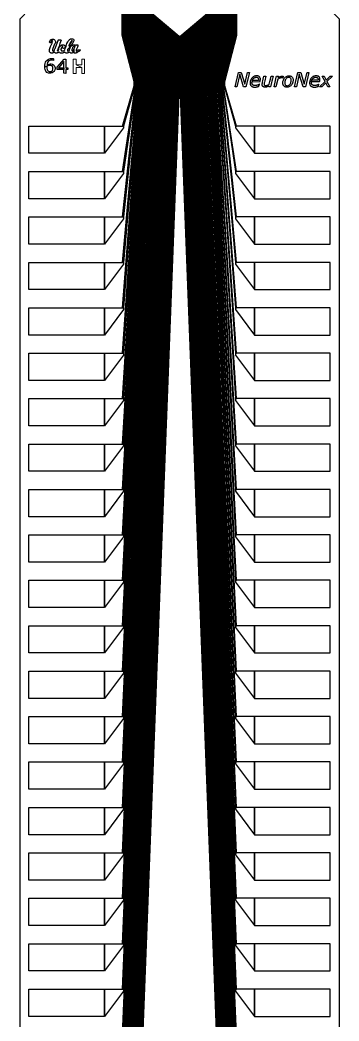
# Model space of a CAD drawing. Header units: inches. Extents: x 106592 to 209533, y 57057 to 74911.
# Drawn here: x 120030 to 120743, y 58426 to 60665 of the extents above; entities that cross this region are included whole.
import ezdxf

# ---------------------------------------------------------------- set-up
doc = ezdxf.new("R2010")
doc.units = ezdxf.units.IN
doc.header["$MEASUREMENT"] = 0
for name, color, linetype in [('metal', 221, 'Continuous'), ('nitride window', 40, 'Continuous'), ('profile', 140, 'Continuous')]:
    doc.layers.add(name, color=color, linetype=linetype)

msp = doc.modelspace()

# ---------------------------------------------------------------- linework, layer by layer
at = {"layer": 'metal'}
for points in [[(120258, 60688.1), (120258.9, 60688.1), (120258.9, 60632.3), (120286.4, 60529.6), (120286.4, 60517.8), (120284.8, 60517.8), (120284.8, 60528), (120258, 60631.4), (120258, 60688.1)], [(120259.8, 60688.1), (120260.7, 60688.1), (120260.7, 60634.1), (120289.6, 60532.8), (120289.6, 60517.8), (120288, 60517.8), (120288, 60531.2), (120259.8, 60633.2), (120259.8, 60688.1)], [(120261.6, 60688.1), (120262.5, 60688.1), (120262.5, 60635.9), (120292.8, 60536), (120292.8, 60517.8), (120291.2, 60517.8), (120291.2, 60534.4), (120261.6, 60635), (120261.6, 60688.1)], [(120263.4, 60688.1), (120264.3, 60688.1), (120264.3, 60637.7), (120296, 60539.2), (120296, 60517.8), (120294.4, 60517.8), (120294.4, 60537.6), (120263.4, 60636.8), (120263.4, 60688.1)], [(120297.6, 60517.8), (120299.2, 60517.8), (120299.2, 60542.4), (120266.1, 60639.5), (120266.1, 60688.1), (120265.2, 60688.1), (120265.2, 60638.6), (120297.6, 60540.8), (120297.6, 60517.8)], [(120300.8, 60517.8), (120302.4, 60517.8), (120302.4, 60545.6), (120267.9, 60641.3), (120267.9, 60688.1), (120267, 60688.1), (120267, 60640.4), (120300.8, 60544)], [(120304, 60517.8), (120305.6, 60517.8), (120305.6, 60548.8), (120269.7, 60643.1), (120269.7, 60688.1), (120268.8, 60688.1), (120268.8, 60642.2), (120304, 60547.2)], [(120307.2, 60517.8), (120308.8, 60517.8), (120308.8, 60552), (120271.5, 60644.9), (120271.5, 60688.1), (120270.6, 60688.1), (120270.6, 60644), (120307.2, 60550.4)], [(120272.4, 60688.1), (120273.3, 60688.1), (120273.3, 60646.7), (120312, 60555.2), (120312, 60517.8), (120310.4, 60517.8), (120310.4, 60553.6), (120272.4, 60645.8), (120272.4, 60688.1)], [(120274.2, 60688.1), (120275.1, 60688.1), (120275.1, 60648.5), (120315.2, 60558.4), (120315.2, 60517.8), (120313.6, 60517.8), (120313.6, 60556.8), (120274.2, 60647.6), (120274.2, 60688.1)], [(120276, 60688.1), (120276.9, 60688.1), (120276.9, 60650.3), (120318.4, 60561.6), (120318.4, 60517.8), (120316.8, 60517.8), (120316.8, 60560), (120276, 60649.4), (120276, 60688.1)], [(120277.8, 60688.1), (120278.7, 60688.1), (120278.7, 60652.1), (120321.6, 60564.8), (120321.6, 60517.8), (120320, 60517.8), (120320, 60563.2), (120277.8, 60651.2), (120277.8, 60688.1)], [(120279.6, 60688.1), (120280.5, 60688.1), (120280.5, 60653.9), (120324.8, 60568), (120324.8, 60517.8), (120323.2, 60517.8), (120323.2, 60566.4), (120279.6, 60653), (120279.6, 60688.1)], [(120326.4, 60517.8), (120328, 60517.8), (120328, 60571.2), (120282.3, 60655.7), (120282.3, 60688.1), (120281.4, 60688.1), (120281.4, 60654.8), (120326.4, 60569.6), (120326.4, 60517.8)], [(120329.6, 60517.8), (120331.2, 60517.8), (120331.2, 60574.4), (120284.1, 60657.5), (120284.1, 60688.1), (120283.2, 60688.1), (120283.2, 60656.6), (120329.6, 60572.8)], [(120332.8, 60517.8), (120334.4, 60517.8), (120334.4, 60577.6), (120285.9, 60659.3), (120285.9, 60688.1), (120285, 60688.1), (120285, 60658.4), (120332.8, 60576)], [(120286.8, 60688.1), (120287.7, 60688.1), (120287.7, 60661.1), (120337.6, 60580.8), (120337.6, 60517.8), (120336, 60517.8), (120336, 60579.2), (120286.8, 60660.2), (120286.8, 60688.1)], [(120288.6, 60688.1), (120289.5, 60688.1), (120289.5, 60662.9), (120340.8, 60584), (120340.8, 60517.8), (120339.2, 60517.8), (120339.2, 60582.4), (120288.6, 60662), (120288.6, 60688.1)], [(120290.4, 60688.1), (120291.3, 60688.1), (120291.3, 60664.7), (120344, 60587.2), (120344, 60517.8), (120342.4, 60517.8), (120342.4, 60585.6), (120290.4, 60663.8), (120290.4, 60688.1)], [(120292.2, 60688.1), (120293.1, 60688.1), (120293.1, 60666.5), (120347.2, 60590.4), (120347.2, 60517.8), (120345.6, 60517.8), (120345.6, 60588.8), (120292.2, 60665.6), (120292.2, 60688.1)], [(120294, 60688.1), (120294.9, 60688.1), (120294.9, 60668.3), (120350.4, 60593.6), (120350.4, 60517.8), (120348.8, 60517.8), (120348.8, 60592), (120294, 60667.4), (120294, 60688.1)], [(120352, 60517.8), (120353.6, 60517.8), (120353.6, 60596.8), (120296.7, 60670.1), (120296.7, 60688.1), (120295.8, 60688.1), (120295.8, 60669.2), (120352, 60595.2), (120352, 60517.8)], [(120355.2, 60517.8), (120356.8, 60517.8), (120356.8, 60600), (120298.5, 60671.9), (120298.5, 60688.1), (120297.6, 60688.1), (120297.6, 60671), (120355.2, 60598.4)], [(120358.4, 60517.8), (120360, 60517.8), (120360, 60603.2), (120300.3, 60673.7), (120300.3, 60688.1), (120299.4, 60688.1), (120299.4, 60672.8), (120358.4, 60601.6)], [(120361.6, 60517.8), (120363.2, 60517.8), (120363.2, 60606.4), (120302.1, 60675.5), (120302.1, 60688.1), (120301.2, 60688.1), (120301.2, 60674.6), (120361.6, 60604.8)], [(120303, 60688.1), (120303.9, 60688.1), (120303.9, 60677.3), (120366.4, 60609.6), (120366.4, 60517.8), (120364.8, 60517.8), (120364.8, 60608), (120303, 60676.4), (120303, 60688.1)], [(120304.8, 60688.1), (120305.7, 60688.1), (120305.7, 60679.1), (120369.6, 60612.8), (120369.6, 60517.8), (120368, 60517.8), (120368, 60611.2), (120304.8, 60678.2), (120304.8, 60688.1)], [(120306.6, 60688.1), (120307.5, 60688.1), (120307.5, 60680.9), (120372.8, 60616), (120372.8, 60517.8), (120371.2, 60517.8), (120371.2, 60614.4), (120306.6, 60680), (120306.6, 60688.1)], [(120308.4, 60688.1), (120309.3, 60688.1), (120309.3, 60682.7), (120376, 60619.2), (120376, 60517.8), (120374.4, 60517.8), (120374.4, 60617.6), (120308.4, 60681.8), (120308.4, 60688.1)], [(120310.2, 60688.1), (120311.1, 60688.1), (120311.1, 60684.5), (120379.2, 60622.4), (120379.2, 60517.8), (120377.6, 60517.8), (120377.6, 60620.8), (120310.2, 60683.6), (120310.2, 60688.1)], [(120380.8, 60517.8), (120382.4, 60517.8), (120382.4, 60625.6), (120312.9, 60686.3), (120312.9, 60688.1), (120312, 60688.1), (120312, 60685.4), (120380.8, 60624), (120380.8, 60517.8)], [(120384, 60517.8), (120385.6, 60517.8), (120385.6, 60628.8), (120314.7, 60688.1), (120313.8, 60688.1), (120313.8, 60687.2), (120384, 60627.2), (120384, 60517.8)], [(120388.8, 60517.8), (120387.2, 60517.8), (120387.2, 60628.8), (120458.1, 60688.1), (120459, 60688.1), (120459, 60687.2), (120388.8, 60627.2), (120388.8, 60517.8)], [(120392, 60517.8), (120390.4, 60517.8), (120390.4, 60625.6), (120459.9, 60686.3), (120459.9, 60688.1), (120460.8, 60688.1), (120460.8, 60685.4), (120392, 60624), (120392, 60517.8)], [(120462.6, 60688.1), (120461.7, 60688.1), (120461.7, 60684.5), (120393.6, 60622.4), (120393.6, 60517.8), (120395.2, 60517.8), (120395.2, 60620.8), (120462.6, 60683.6), (120462.6, 60688.1)], [(120464.4, 60688.1), (120463.5, 60688.1), (120463.5, 60682.7), (120396.8, 60619.2), (120396.8, 60517.8), (120398.4, 60517.8), (120398.4, 60617.6), (120464.4, 60681.8), (120464.4, 60688.1)], [(120466.2, 60688.1), (120465.3, 60688.1), (120465.3, 60680.9), (120400, 60616), (120400, 60517.8), (120401.6, 60517.8), (120401.6, 60614.4), (120466.2, 60680), (120466.2, 60688.1)], [(120468, 60688.1), (120467.1, 60688.1), (120467.1, 60679.1), (120403.2, 60612.8), (120403.2, 60517.8), (120404.8, 60517.8), (120404.8, 60611.2), (120468, 60678.2), (120468, 60688.1)], [(120469.8, 60688.1), (120468.9, 60688.1), (120468.9, 60677.3), (120406.4, 60609.6), (120406.4, 60517.8), (120408, 60517.8), (120408, 60608), (120469.8, 60676.4), (120469.8, 60688.1)], [(120411.2, 60517.8), (120409.6, 60517.8), (120409.6, 60606.4), (120470.7, 60675.5), (120470.7, 60688.1), (120471.6, 60688.1), (120471.6, 60674.6), (120411.2, 60604.8)], [(120414.4, 60517.8), (120412.8, 60517.8), (120412.8, 60603.2), (120472.5, 60673.7), (120472.5, 60688.1), (120473.4, 60688.1), (120473.4, 60672.8), (120414.4, 60601.6)], [(120417.6, 60517.8), (120416, 60517.8), (120416, 60600), (120474.3, 60671.9), (120474.3, 60688.1), (120475.2, 60688.1), (120475.2, 60671), (120417.6, 60598.4)], [(120420.8, 60517.8), (120419.2, 60517.8), (120419.2, 60596.8), (120476.1, 60670.1), (120476.1, 60688.1), (120477, 60688.1), (120477, 60669.2), (120420.8, 60595.2), (120420.8, 60517.8)], [(120478.8, 60688.1), (120477.9, 60688.1), (120477.9, 60668.3), (120422.4, 60593.6), (120422.4, 60517.8), (120424, 60517.8), (120424, 60592), (120478.8, 60667.4), (120478.8, 60688.1)], [(120480.6, 60688.1), (120479.7, 60688.1), (120479.7, 60666.5), (120425.6, 60590.4), (120425.6, 60517.8), (120427.2, 60517.8), (120427.2, 60588.8), (120480.6, 60665.6), (120480.6, 60688.1)], [(120482.4, 60688.1), (120481.5, 60688.1), (120481.5, 60664.7), (120428.8, 60587.2), (120428.8, 60517.8), (120430.4, 60517.8), (120430.4, 60585.6), (120482.4, 60663.8), (120482.4, 60688.1)], [(120484.2, 60688.1), (120483.3, 60688.1), (120483.3, 60662.9), (120432, 60584), (120432, 60517.8), (120433.6, 60517.8), (120433.6, 60582.4), (120484.2, 60662), (120484.2, 60688.1)], [(120486, 60688.1), (120485.1, 60688.1), (120485.1, 60661.1), (120435.2, 60580.8), (120435.2, 60517.8), (120436.8, 60517.8), (120436.8, 60579.2), (120486, 60660.2), (120486, 60688.1)], [(120440, 60517.8), (120438.4, 60517.8), (120438.4, 60577.6), (120486.9, 60659.3), (120486.9, 60688.1), (120487.8, 60688.1), (120487.8, 60658.4), (120440, 60576)], [(120443.2, 60517.8), (120441.6, 60517.8), (120441.6, 60574.4), (120488.7, 60657.5), (120488.7, 60688.1), (120489.6, 60688.1), (120489.6, 60656.6), (120443.2, 60572.8)], [(120446.4, 60517.8), (120444.8, 60517.8), (120444.8, 60571.2), (120490.5, 60655.7), (120490.5, 60688.1), (120491.4, 60688.1), (120491.4, 60654.8), (120446.4, 60569.6), (120446.4, 60517.8)], [(120493.2, 60688.1), (120492.3, 60688.1), (120492.3, 60653.9), (120448, 60568), (120448, 60517.8), (120449.6, 60517.8), (120449.6, 60566.4), (120493.2, 60653), (120493.2, 60688.1)], [(120495, 60688.1), (120494.1, 60688.1), (120494.1, 60652.1), (120451.2, 60564.8), (120451.2, 60517.8), (120452.8, 60517.8), (120452.8, 60563.2), (120495, 60651.2), (120495, 60688.1)], [(120496.8, 60688.1), (120495.9, 60688.1), (120495.9, 60650.3), (120454.4, 60561.6), (120454.4, 60517.8), (120456, 60517.8), (120456, 60560), (120496.8, 60649.4), (120496.8, 60688.1)], [(120498.6, 60688.1), (120497.7, 60688.1), (120497.7, 60648.5), (120457.6, 60558.4), (120457.6, 60517.8), (120459.2, 60517.8), (120459.2, 60556.8), (120498.6, 60647.6), (120498.6, 60688.1)], [(120500.4, 60688.1), (120499.5, 60688.1), (120499.5, 60646.7), (120460.8, 60555.2), (120460.8, 60517.8), (120462.4, 60517.8), (120462.4, 60553.6), (120500.4, 60645.8), (120500.4, 60688.1)], [(120465.6, 60517.8), (120464, 60517.8), (120464, 60552), (120501.3, 60644.9), (120501.3, 60688.1), (120502.2, 60688.1), (120502.2, 60644), (120465.6, 60550.4)], [(120468.8, 60517.8), (120467.2, 60517.8), (120467.2, 60548.8), (120503.1, 60643.1), (120503.1, 60688.1), (120504, 60688.1), (120504, 60642.2), (120468.8, 60547.2)], [(120472, 60517.8), (120470.4, 60517.8), (120470.4, 60545.6), (120504.9, 60641.3), (120504.9, 60688.1), (120505.8, 60688.1), (120505.8, 60640.4), (120472, 60544)], [(120475.2, 60517.8), (120473.6, 60517.8), (120473.6, 60542.4), (120506.7, 60639.5), (120506.7, 60688.1), (120507.6, 60688.1), (120507.6, 60638.6), (120475.2, 60540.8), (120475.2, 60517.8)], [(120509.4, 60688.1), (120508.5, 60688.1), (120508.5, 60637.7), (120476.8, 60539.2), (120476.8, 60517.8), (120478.4, 60517.8), (120478.4, 60537.6), (120509.4, 60636.8), (120509.4, 60688.1)], [(120511.2, 60688.1), (120510.3, 60688.1), (120510.3, 60635.9), (120480, 60536), (120480, 60517.8), (120481.6, 60517.8), (120481.6, 60534.4), (120511.2, 60635), (120511.2, 60688.1)], [(120513, 60688.1), (120512.1, 60688.1), (120512.1, 60634.1), (120483.2, 60532.8), (120483.2, 60517.8), (120484.8, 60517.8), (120484.8, 60531.2), (120513, 60633.2), (120513, 60688.1)], [(120514.8, 60688.1), (120513.9, 60688.1), (120513.9, 60632.3), (120486.4, 60529.6), (120486.4, 60517.8), (120488, 60517.8), (120488, 60528), (120514.8, 60631.4), (120514.8, 60688.1)], [(120097.1, 60614.4), (120096.3, 60614.8), (120095.8, 60615.9), (120096, 60617.9), (120097.9, 60620.9), (120099.4, 60621.8), (120101.2, 60622.4), (120102.7, 60622.7), (120103.8, 60622.6), (120104.8, 60622.4), (120106, 60621.9), (120107, 60621.3), (120107.6, 60620.5), (120108.4, 60619.1), (120108.8, 60617.8), (120108.9, 60616.6), (120108.7, 60615), (120107.9, 60613.2), (120107.1, 60611), (120103.4, 60602), (120102.5, 60599.2), (120102.4, 60597.9), (120102.6, 60596.7), (120103.5, 60596), (120104.4, 60596), (120105.1, 60596.4), (120106, 60597.3), (120106.5, 60598.1), (120107, 60599.1), (120107.7, 60600.7), (120108.2, 60602), (120114.7, 60619.7), (120115.3, 60620.3), (120116, 60620.8), (120116.8, 60621), (120118.5, 60621.1), (120119.7, 60621), (120120.3, 60620.9), (120121.5, 60620.4), (120121.6, 60619.9), (120121.3, 60619), (120120.2, 60616.2), (120119, 60612.6), (120118.6, 60611.3), (120118, 60609.7), (120116.9, 60606.8), (120114.8, 60601.3), (120114, 60599.5), (120113.3, 60597.9), (120113.1, 60596.9), (120113.5, 60596), (120114.2, 60596.2), (120115.4, 60597.3), (120115.7, 60598), (120116.1, 60599.9), (120116.5, 60601.3), (120116.7, 60602.2), (120117.4, 60603.6), (120118.2, 60605.1), (120119.3, 60606.5), (120120.3, 60607.6), (120122.2, 60608.9), (120123.4, 60609.5), (120124.8, 60609.8), (120125.9, 60609.9), (120126.9, 60609.9), (120127.7, 60609.8), (120128.7, 60609.4), (120129.6, 60608.6), (120130.2, 60607.7), (120130.5, 60606.5), (120130.6, 60605.7), (120130.5, 60604.5), (120129.7, 60603.2), (120129, 60602.6), (120128.2, 60602.2), (120127, 60602), (120126, 60602.1), (120125.4, 60602.3), (120125, 60602.7), (120124.7, 60603.4), (120124.4, 60604.2), (120124.7, 60605.1), (120125.1, 60605.5), (120125.6, 60605.9), (120125.7, 60606.3), (120125.2, 60606.3), (120124.6, 60606.1), (120124, 60605.6), (120123.4, 60604.8), (120122.9, 60604.1), (120122.3, 60603), (120121.9, 60602.1), (120121.5, 60601.2), (120121.3, 60600.2), (120121.3, 60599.3), (120121.4, 60598.6), (120121.5, 60598), (120121.6, 60597.6), (120121.9, 60597.2), (120122.3, 60596.7), (120122.7, 60596.4), (120123.4, 60596.2), (120124.1, 60596.1), (120124.8, 60596.1), (120126.6, 60596.5), (120127.5, 60596.8), (120128.8, 60597.5), (120129.5, 60597.9), (120129.8, 60598.4), (120130.7, 60601.6), (120132.6, 60607.1), (120134.7, 60612.8), (120136.5, 60616.2), (120137.5, 60617.8), (120139.4, 60620.6), (120140.3, 60621.6), (120141.6, 60622.6), (120142.9, 60623.2), (120144.2, 60623.5), (120145.1, 60623.6), (120146.1, 60623.6), (120147, 60623.5), (120148, 60623.2), (120148.7, 60622.8), (120149.4, 60622.3), (120149.8, 60621.4), (120150, 60619.7), (120149.8, 60618.5), (120149.3, 60617.2), (120148.7, 60615.7), (120147.8, 60614.2), (120146.3, 60611.5), (120145, 60609.7), (120143.7, 60608), (120139.7, 60607.9), (120141.3, 60609.8), (120143.3, 60612.9), (120145, 60616), (120146.2, 60618.3), (120146.6, 60619.1), (120146.6, 60619.6), (120146.5, 60620.2), (120146.3, 60620.2), (120145.8, 60619.9), (120145.2, 60619.4), (120144.7, 60618.7), (120143.9, 60617.6), (120143.4, 60616.8), (120142.7, 60615.8), (120142.1, 60614.7), (120141.5, 60613.7), (120141.1, 60612.9), (120140.6, 60611.7), (120139.9, 60610.4), (120139.5, 60609.4), (120139.1, 60608.2), (120138.8, 60607.4), (120138.7, 60606.9), (120139.7, 60607.9), (120143.7, 60607.9), (120143.2, 60607.4), (120142.6, 60606.6), (120141.5, 60605.3), (120140.6, 60604.4), (120139.3, 60603), (120138.4, 60602), (120137.5, 60601.2), (120136.4, 60600.2), (120136.2, 60599.6), (120136, 60598.9), (120135.8, 60598.3), (120135.7, 60597.4), (120135.8, 60596.5), (120136, 60596.1), (120136.8, 60596), (120138, 60596.2), (120139.1, 60596.7), (120139.8, 60597.2), (120140.3, 60597.6), (120140.5, 60597.9), (120140.5, 60598.3), (120140.5, 60599), (120140.7, 60599.9), (120141, 60601.2), (120141.5, 60602.6), (120141.9, 60603.5), (120142.5, 60604.8), (120143.3, 60606), (120144.2, 60607), (120145.1, 60607.8), (120146.1, 60608.5), (120147.6, 60609.3), (120148.7, 60609.7), (120149.7, 60609.9), (120150.7, 60610), (120151.4, 60610), (120152.1, 60609.9), (120153, 60609.5), (120153.7, 60609), (120154.1, 60608.5), (120154.3, 60608.2), (120154.6, 60608.4), (120155, 60608.9), (120155.6, 60609.3), (120156.1, 60609.6), (120156.7, 60609.8), (120157.2, 60609.9), (120157.8, 60609.9), (120158.3, 60609.8), (120158.8, 60609.5), (120159, 60609), (120159.1, 60608.2), (120159, 60607.4), (120158.7, 60606.5), (120158.1, 60605), (120155.5, 60598.4), (120155.1, 60597.4), (120155, 60596.5), (120155.2, 60596), (120155.6, 60595.8), (120156.2, 60595.9), (120157.2, 60596.8), (120158.6, 60597.8), (120159.8, 60598.4), (120161.1, 60598.8), (120162.1, 60598.8), (120163, 60598.8), (120164.3, 60598.5), (120165.1, 60598.1), (120162.2, 60595.1), (120161.9, 60595.3), (120161.7, 60595.4), (120161.4, 60595.4), (120161.1, 60595.3), (120160.7, 60595.1), (120160.3, 60595), (120159.7, 60594.5), (120158.5, 60593.6), (120157.4, 60592.8), (120156.4, 60592.3), (120155.4, 60591.8), (120154.2, 60591.4), (120153.4, 60591.3), (120151.9, 60591.3), (120151.2, 60591.5), (120150.6, 60592), (120150.3, 60592.6), (120150.2, 60593.3), (120150.1, 60594.1), (120150.3, 60600), (120151.1, 60601.9), (120151.7, 60603.4), (120152.2, 60604.5), (120152.3, 60605.4), (120152.2, 60606.1), (120151.9, 60606.4), (120151.4, 60606.6), (120150.4, 60606.6), (120149.7, 60606.2), (120148.7, 60605.3), (120147.4, 60603.8), (120146.7, 60602.4), (120146.1, 60600.7), (120145.8, 60599.4), (120145.7, 60598.1), (120145.8, 60597.3), (120146.1, 60596.6), (120146.6, 60596), (120147.1, 60595.9), (120147.9, 60596.2), (120148.5, 60596.8), (120149.1, 60597.8), (120149.6, 60598.7), (120150.1, 60599.7), (120150.2, 60599.8), (120150, 60593.7), (120149.1, 60593), (120148, 60592.3), (120147, 60591.7), (120145.8, 60591.3), (120144.8, 60591.2), (120143.3, 60591.4), (120142.6, 60591.8), (120141.7, 60592.5), (120141.3, 60593.2), (120141.1, 60594), (120140.5, 60593.6), (120139, 60592.7), (120137.6, 60592.1), (120136.3, 60591.6), (120134.9, 60591.3), (120133.9, 60591.2), (120132.7, 60591.3), (120131.7, 60591.7), (120131, 60592.2), (120130.6, 60592.8), (120130.2, 60593.3), (120129.9, 60594), (120128.9, 60593.3), (120127.8, 60592.6), (120126.8, 60592.2), (120125.8, 60591.8), (120124.9, 60591.4), (120123.6, 60591.3), (120122.6, 60591.2), (120121.6, 60591.2), (120120.4, 60591.4), (120119.4, 60591.7), (120118.3, 60592.3), (120117.4, 60593.1), (120116.5, 60594), (120115.7, 60593.4), (120114.9, 60592.8), (120114, 60592.3), (120113, 60591.8), (120112, 60591.5), (120111, 60591.3), (120109.9, 60591.3), (120108.9, 60591.5), (120108.2, 60591.8), (120107.4, 60592.6), (120106.7, 60593.9), (120105.9, 60593.3), (120105, 60592.7), (120104, 60592.1), (120103, 60591.7), (120102, 60591.3), (120100.7, 60591.2), (120099.5, 60591.2), (120098.4, 60591.6), (120097.7, 60592.1), (120096.9, 60592.8), (120096.3, 60593.6), (120095.9, 60594.3), (120095.4, 60595.6), (120095.4, 60596.8), (120095.5, 60598.3), (120095.7, 60599.5), (120096.4, 60601.5), (120097.1, 60603.7), (120098, 60606.1), (120098.8, 60607.8), (120099.8, 60610.3), (120101.2, 60613.4), (120101.9, 60615.3), (120102.6, 60617.2), (120102.7, 60618.2), (120102.4, 60618.6), (120101.9, 60618.9), (120101.3, 60619), (120100.7, 60619), (120099.9, 60618.6), (120099.5, 60617.8), (120099.1, 60616.7), (120098.8, 60615.7), (120098.4, 60614.8), (120097.9, 60614.4), (120097.5, 60614.4)], [(120104.8, 60578.9), (120104.9, 60574.6), (120102.3, 60575.5), (120100, 60575.7), (120097.8, 60575.4), (120094.6, 60574.1), (120092.9, 60572.8), (120091.4, 60570.4), (120090.3, 60567.7), (120090, 60564.9), (120091.7, 60565.8), (120093.9, 60566.7), (120096.9, 60567.2), (120099.1, 60567.2), (120102, 60566.5), (120104.3, 60565.1), (120106.3, 60563.3), (120107.6, 60561), (120107.9, 60558.6), (120108, 60555.5), (120107.1, 60552.2), (120105.6, 60549.9), (120104, 60548.5), (120101.5, 60546.9), (120098.7, 60546.1), (120096.4, 60546.1), (120093.7, 60546.3), (120089.8, 60548.3), (120087.6, 60550.8), (120086, 60554.4), (120085.4, 60557.4), (120085.3, 60560.5), (120089.7, 60561.8), (120089.9, 60557.5), (120090.5, 60554.5), (120091.9, 60551.5), (120094.7, 60550), (120097.3, 60549.9), (120100.3, 60550.5), (120102.3, 60552.1), (120103.4, 60555.1), (120103.4, 60558.2), (120102.8, 60560.5), (120101.3, 60562.6), (120098.6, 60563.5), (120095.2, 60563.5), (120091.7, 60562.7), (120090.5, 60562.3), (120089.7, 60561.9), (120085.3, 60560.6), (120085.2, 60560.9), (120085.2, 60561.1), (120085.3, 60564.5), (120086, 60568.2), (120087, 60570.9), (120088.3, 60573.3), (120090.2, 60575.7), (120093, 60577.5), (120095.6, 60578.8), (120098, 60579.2), (120099.8, 60579.4), (120101.3, 60579.4), (120103, 60579.3), (120104.1, 60579.1)], [(120128.2, 60578), (120132.1, 60578), (120132, 60558.5), (120136.7, 60558.5), (120136.7, 60555), (120132, 60555), (120131.9, 60546), (120127.8, 60546.1), (120127.8, 60554.9), (120127.8, 60572.7), (120115.7, 60558.5), (120127.7, 60558.5), (120127.7, 60555), (120112.5, 60555), (120112.6, 60560)], [(120510.8, 60515.8), (120518.2, 60547.8), (120524.6, 60547.8), (120532.4, 60521.7), (120538.8, 60547.8), (120542.8, 60547.8), (120535.1, 60515.8), (120530, 60515.8), (120521.3, 60544.4), (120514.8, 60515.8)], [(120643.9, 60515.8), (120651.3, 60547.8), (120657.7, 60547.8), (120665.6, 60521.7), (120672, 60547.8), (120676, 60547.8), (120668.3, 60515.8), (120663.2, 60515.8), (120654.5, 60544.5), (120648, 60515.8)], [(120548.8, 60527.4), (120566.6, 60527.5), (120566.9, 60528.7), (120567.1, 60530.3), (120567.4, 60532), (120567.4, 60533), (120567.3, 60534.2), (120567, 60535.6), (120566.5, 60536.8), (120566.1, 60537.3), (120565.8, 60537.8), (120565.3, 60538.3), (120564.8, 60538.8), (120564.2, 60539.2), (120563.9, 60539.4), (120563.3, 60539.7), (120562.4, 60540), (120561.6, 60540.2), (120560.7, 60540.4), (120559.8, 60540.4), (120558.8, 60540.5), (120557.9, 60540.4), (120557.2, 60540.4), (120556.4, 60540.3), (120555.5, 60540.1), (120554.6, 60539.8), (120553.8, 60539.5), (120552.9, 60539.2), (120551.9, 60538.6), (120551.2, 60538.1), (120550.4, 60537.5), (120549.5, 60536.8), (120548.7, 60536), (120548, 60535.1), (120547.2, 60534.2), (120546.7, 60533.3), (120546.2, 60532.4), (120545.7, 60531.4), (120545.3, 60530.4), (120545, 60529.4), (120544.7, 60528.4), (120544.6, 60527.5), (120544.5, 60526.8), (120544.4, 60526), (120544.3, 60525.2), (120544.3, 60524.7), (120544.3, 60524.1), (120544.4, 60523.5), (120544.4, 60522.8), (120544.5, 60522.3), (120544.6, 60521.8), (120544.7, 60521.3), (120545, 60520.6), (120545.3, 60519.9), (120545.6, 60519.4), (120545.8, 60519), (120546, 60518.8), (120546.5, 60518.3), (120546.8, 60517.9), (120547.2, 60517.5), (120547.9, 60517.1), (120548.6, 60516.6), (120549.3, 60516.3), (120549.7, 60516.1), (120550.4, 60515.9), (120550.6, 60515.8), (120551.3, 60515.6), (120551.8, 60515.5), (120552.5, 60515.4), (120553.1, 60515.3), (120553.8, 60515.3), (120554.3, 60515.3), (120554.8, 60515.3), (120555.3, 60515.2), (120555.7, 60515.3), (120556.4, 60515.3), (120556.9, 60515.3), (120557.5, 60515.4), (120558, 60515.5), (120558.5, 60515.6), (120559.1, 60515.7), (120559.6, 60515.8), (120560, 60515.9), (120560.4, 60516), (120560.9, 60516.1), (120561.3, 60516.3), (120561.7, 60516.4), (120562.1, 60516.5), (120562.7, 60516.8), (120563.3, 60517), (120564.2, 60517.3), (120565.1, 60521.6), (120564.8, 60521.6), (120564.4, 60521.3), (120563.8, 60521), (120563.2, 60520.6), (120562.8, 60520.5), (120562.3, 60520.2), (120561.8, 60520), (120561.4, 60519.9), (120561, 60519.7), (120560.5, 60519.5), (120560.1, 60519.4), (120559.7, 60519.3), (120559.3, 60519.1), (120558.8, 60519), (120558.3, 60518.9), (120557.9, 60518.8), (120557.4, 60518.7), (120556.9, 60518.7), (120556.5, 60518.6), (120555.9, 60518.6), (120555.4, 60518.6), (120555, 60518.6), (120554.5, 60518.7), (120554, 60518.7), (120553.5, 60518.8), (120553.1, 60518.9), (120552.7, 60519.1), (120552.2, 60519.2), (120551.8, 60519.4), (120551.5, 60519.6), (120551.2, 60519.8), (120550.8, 60520), (120550.5, 60520.3), (120550.2, 60520.6), (120550.1, 60520.7), (120549.8, 60521), (120549.6, 60521.3), (120549.4, 60521.7), (120549.3, 60521.9), (120549.1, 60522.2), (120549, 60522.4), (120548.9, 60522.7), (120548.8, 60523), (120548.7, 60523.6), (120548.6, 60524.4), (120548.6, 60525.1), (120548.6, 60525.8), (120548.7, 60526.6), (120548.8, 60527.2), (120548.8, 60527.4), (120548.8, 60527.4), (120549.4, 60530.4), (120549.5, 60530.7), (120549.6, 60531), (120549.7, 60531.3), (120549.9, 60531.8), (120550, 60532.1), (120550.2, 60532.4), (120550.3, 60532.7), (120550.5, 60533), (120550.6, 60533.2), (120550.7, 60533.4), (120551, 60533.8), (120551.1, 60533.9), (120551.4, 60534.2), (120551.5, 60534.4), (120551.9, 60534.8), (120552.1, 60534.9), (120552.4, 60535.2), (120552.6, 60535.4), (120552.9, 60535.6), (120553.2, 60535.8), (120553.4, 60535.9), (120553.6, 60536.1), (120553.8, 60536.2), (120554, 60536.3), (120554.2, 60536.4), (120554.5, 60536.5), (120554.7, 60536.6), (120554.9, 60536.7), (120555.2, 60536.8), (120555.4, 60536.9), (120555.7, 60537), (120555.9, 60537), (120556.2, 60537.1), (120556.4, 60537.1), (120556.6, 60537.2), (120556.9, 60537.2), (120557.2, 60537.2), (120557.3, 60537.3), (120557.7, 60537.3), (120558, 60537.3), (120558.2, 60537.3), (120558.4, 60537.3), (120558.7, 60537.3), (120558.9, 60537.3), (120559.1, 60537.2), (120559.3, 60537.2), (120559.4, 60537.2), (120559.6, 60537.2), (120559.9, 60537.1), (120560.2, 60537.1), (120560.4, 60537), (120560.5, 60537), (120560.7, 60536.9), (120560.8, 60536.8), (120560.9, 60536.8), (120561.1, 60536.7), (120561.2, 60536.7), (120561.3, 60536.6), (120561.4, 60536.6), (120561.5, 60536.5), (120561.6, 60536.4), (120561.7, 60536.3), (120561.8, 60536.3), (120561.9, 60536.2), (120562, 60536.1), (120562.1, 60536), (120562.2, 60535.9), (120562.3, 60535.8), (120562.5, 60535.5), (120562.7, 60535.3), (120562.8, 60535.1), (120562.9, 60534.8), (120563, 60534.6), (120563.1, 60534.5), (120563.1, 60534.2), (120563.2, 60534), (120563.3, 60533.7), (120563.3, 60533.5), (120563.4, 60533), (120563.4, 60532.8), (120563.4, 60532.4), (120563.4, 60532), (120563.4, 60531.7), (120563.3, 60531.4), (120563.3, 60531.2), (120563.3, 60530.9), (120563.2, 60530.6), (120563.2, 60530.4), (120549.5, 60530.4), (120549.4, 60530.4)], [(120575.4, 60539.8), (120579.5, 60539.8), (120577.1, 60529.5), (120576.3, 60526.1), (120576.1, 60525.2), (120576, 60524.5), (120575.9, 60523.8), (120575.8, 60522.8), (120575.8, 60521.9), (120576, 60521.1), (120576.2, 60520.5), (120576.5, 60520), (120576.8, 60519.7), (120577, 60519.5), (120577.2, 60519.4), (120577.4, 60519.3), (120577.6, 60519.2), (120577.9, 60519.1), (120578.2, 60519), (120578.4, 60519), (120578.7, 60518.9), (120579, 60518.9), (120579.2, 60518.9), (120579.5, 60518.9), (120579.8, 60518.8), (120580.1, 60518.8), (120580.3, 60518.9), (120580.6, 60518.9), (120580.9, 60518.9), (120581.2, 60519), (120581.6, 60519.1), (120581.9, 60519.1), (120582.1, 60519.2), (120582.4, 60519.3), (120582.7, 60519.4), (120583.1, 60519.5), (120583.4, 60519.7), (120583.9, 60519.9), (120584.3, 60520.1), (120584.6, 60520.3), (120584.9, 60520.4), (120585.2, 60520.5), (120585.4, 60520.7), (120585.7, 60520.8), (120586, 60521), (120586.2, 60521.1), (120586.4, 60521.2), (120586.6, 60521.4), (120586.9, 60521.6), (120587.1, 60521.7), (120587.3, 60521.8), (120587.4, 60521.9), (120587.4, 60521.9), (120588.8, 60527.7), (120590.6, 60535.7), (120591.6, 60539.8), (120595.7, 60539.8), (120594.2, 60533.6), (120593, 60528.5), (120592.4, 60525.8), (120590.1, 60515.8), (120586, 60515.8), (120586.6, 60518.5), (120586, 60518.1), (120585.2, 60517.5), (120584.2, 60517), (120583.4, 60516.5), (120582.6, 60516.2), (120581.9, 60515.8), (120581, 60515.5), (120580.4, 60515.4), (120579.8, 60515.3), (120579.1, 60515.2), (120578.3, 60515.1), (120577.7, 60515.1), (120577, 60515.2), (120576.4, 60515.3), (120575.7, 60515.4), (120575.3, 60515.5), (120574.8, 60515.7), (120574.2, 60516), (120573.9, 60516.2), (120573.6, 60516.4), (120573.2, 60516.7), (120572.9, 60517), (120572.5, 60517.5), (120572.2, 60518), (120571.9, 60518.6), (120571.7, 60519.2), (120571.5, 60519.9), (120571.5, 60520.5), (120571.5, 60521.2), (120571.5, 60521.8), (120571.5, 60522.6), (120571.7, 60523.7), (120571.8, 60524.3), (120572, 60525), (120572.3, 60526.5), (120573, 60529.3), (120574.7, 60536.8), (120575.4, 60539.8), (120575.4, 60539.8)], [(120603.6, 60539.8), (120607.7, 60539.8), (120606.9, 60536.2), (120608, 60537), (120609.3, 60537.8), (120610.7, 60538.6), (120612.2, 60539.2), (120613.6, 60539.6), (120614.8, 60539.7), (120615.9, 60539.8), (120617, 60539.8), (120617.9, 60539.6), (120618.5, 60539.5), (120617.6, 60535.5), (120617.3, 60535.5), (120616.7, 60535.7), (120615.7, 60535.8), (120614.6, 60535.9), (120613.6, 60536), (120612.5, 60535.8), (120611.3, 60535.6), (120609.7, 60534.9), (120608.7, 60534.4), (120607.6, 60533.8), (120606.7, 60533.2), (120606.1, 60532.8), (120602.2, 60515.8), (120598.1, 60515.8), (120601.3, 60529.7), (120603, 60537.4)], [(120631.5, 60540.5), (120633, 60540.4), (120634.3, 60540.2), (120635.3, 60539.9), (120636.4, 60539.4), (120637.6, 60538.6), (120638.4, 60537.8), (120639.3, 60536.6), (120639.9, 60535.2), (120640.2, 60534.2), (120640.5, 60533.1), (120640.5, 60532.1), (120640.5, 60530.8), (120640.5, 60529.2), (120640.3, 60528.2), (120640.1, 60527.1), (120639.9, 60526.1), (120639.7, 60525.6), (120639.4, 60524.5), (120639, 60523.7), (120638.7, 60522.9), (120638.2, 60522), (120637.9, 60521.6), (120637.2, 60520.5), (120636.3, 60519.4), (120635.2, 60518.3), (120633.8, 60517.2), (120632.5, 60516.4), (120631, 60515.8), (120629.7, 60515.5), (120628.4, 60515.2), (120626.7, 60515.1), (120625.6, 60515.2), (120624, 60515.4), (120622.9, 60515.7), (120622, 60516.1), (120621.1, 60516.7), (120620.3, 60517.3), (120619.5, 60518.1), (120618.9, 60519), (120618.4, 60520), (120618.1, 60520.9), (120617.8, 60522.1), (120617.6, 60523.4), (120617.6, 60524.8), (120617.6, 60525.8), (120617.8, 60527.5), (120618.2, 60529.4), (120618.8, 60531.1), (120619.6, 60532.9), (120620.7, 60534.7), (120621.7, 60536.1), (120622.8, 60537.2), (120624.1, 60538.2), (120625.5, 60539), (120627.1, 60539.7), (120628.6, 60540.2), (120629.8, 60540.4), (120630.7, 60540.4), (120631.4, 60540.5), (120631.3, 60537.1), (120630.4, 60537.1), (120629.3, 60536.9), (120628.6, 60536.7), (120627.6, 60536.4), (120626.7, 60535.8), (120625.7, 60535), (120624.9, 60534.1), (120624.1, 60533), (120623.6, 60532.2), (120623, 60531), (120622.5, 60529.6), (120622.2, 60528.4), (120622, 60527.1), (120621.8, 60525.8), (120621.8, 60523.9), (120622, 60522.5), (120622.5, 60521), (120623.1, 60520.2), (120623.8, 60519.5), (120624.7, 60519), (120625.6, 60518.7), (120626.8, 60518.5), (120628.1, 60518.5), (120629.6, 60518.8), (120630.8, 60519.4), (120632.2, 60520.3), (120633.7, 60522), (120634.5, 60523.3), (120635.2, 60524.7), (120635.8, 60526.5), (120636.2, 60528.7), (120636.2, 60530.4), (120636.2, 60532), (120636, 60533.4), (120635.5, 60534.7), (120634.9, 60535.5), (120634.4, 60536), (120633.7, 60536.5), (120632.6, 60536.9), (120631.7, 60537), (120631.4, 60537.1)], [(120682, 60527.5), (120699.8, 60527.5), (120700.1, 60528.8), (120700.3, 60530.3), (120700.6, 60532), (120700.6, 60533.1), (120700.5, 60534.2), (120700.2, 60535.6), (120699.7, 60536.8), (120699.3, 60537.4), (120699, 60537.9), (120698.5, 60538.3), (120698, 60538.8), (120697.4, 60539.2), (120697.1, 60539.4), (120696.5, 60539.7), (120695.5, 60540.1), (120694.8, 60540.2), (120693.9, 60540.4), (120693, 60540.5), (120692, 60540.5), (120691.1, 60540.5), (120690.4, 60540.4), (120689.6, 60540.3), (120688.7, 60540.1), (120687.8, 60539.9), (120687, 60539.5), (120686.1, 60539.2), (120685.1, 60538.7), (120684.4, 60538.2), (120683.6, 60537.6), (120682.7, 60536.8), (120681.9, 60536), (120681.2, 60535.2), (120680.4, 60534.2), (120679.9, 60533.3), (120679.4, 60532.4), (120678.9, 60531.4), (120678.5, 60530.4), (120678.2, 60529.4), (120677.9, 60528.5), (120677.8, 60527.5), (120677.7, 60526.8), (120677.6, 60526), (120677.5, 60525.2), (120677.5, 60524.8), (120677.5, 60524.2), (120677.5, 60523.5), (120677.6, 60522.9), (120677.7, 60522.4), (120677.8, 60521.8), (120677.9, 60521.3), (120678.2, 60520.6), (120678.5, 60520), (120678.8, 60519.4), (120679, 60519), (120679.2, 60518.8), (120679.7, 60518.3), (120680, 60517.9), (120680.4, 60517.6), (120681.1, 60517.1), (120681.8, 60516.7), (120682.5, 60516.3), (120682.9, 60516.2), (120683.6, 60515.9), (120683.8, 60515.9), (120684.5, 60515.7), (120685, 60515.6), (120685.7, 60515.5), (120686.3, 60515.4), (120687, 60515.3), (120687.5, 60515.3), (120688, 60515.3), (120688.5, 60515.3), (120688.9, 60515.3), (120689.6, 60515.3), (120690.1, 60515.4), (120690.7, 60515.4), (120691.2, 60515.5), (120691.7, 60515.6), (120692.3, 60515.7), (120692.8, 60515.8), (120693.2, 60515.9), (120693.6, 60516), (120694.1, 60516.2), (120694.5, 60516.3), (120694.9, 60516.4), (120695.3, 60516.6), (120695.9, 60516.8), (120696.5, 60517), (120697.4, 60517.3), (120698.3, 60521.7), (120698, 60521.7), (120697.6, 60521.4), (120697, 60521), (120696.4, 60520.7), (120696, 60520.5), (120695.5, 60520.3), (120695, 60520.1), (120694.6, 60519.9), (120694.2, 60519.7), (120693.7, 60519.6), (120693.3, 60519.4), (120692.9, 60519.3), (120692.5, 60519.2), (120692, 60519), (120691.5, 60518.9), (120691.1, 60518.8), (120690.6, 60518.8), (120690.1, 60518.7), (120689.7, 60518.7), (120689.1, 60518.7), (120688.6, 60518.7), (120688.2, 60518.7), (120687.7, 60518.7), (120687.2, 60518.8), (120686.7, 60518.9), (120686.3, 60519), (120685.9, 60519.1), (120685.4, 60519.3), (120685, 60519.4), (120684.7, 60519.6), (120684.4, 60519.8), (120684, 60520.1), (120683.7, 60520.3), (120683.4, 60520.6), (120683.3, 60520.7), (120683, 60521), (120682.8, 60521.3), (120682.6, 60521.8), (120682.5, 60521.9), (120682.3, 60522.2), (120682.2, 60522.5), (120682.1, 60522.8), (120682, 60523), (120681.9, 60523.6), (120681.8, 60524.4), (120681.8, 60525.1), (120681.8, 60525.9), (120681.9, 60526.6), (120682, 60527.3), (120682, 60527.4), (120682, 60527.5), (120682.6, 60530.5), (120682.7, 60530.7), (120682.8, 60531.1), (120682.9, 60531.4), (120683.1, 60531.8), (120683.2, 60532.1), (120683.4, 60532.5), (120683.5, 60532.7), (120683.7, 60533), (120683.8, 60533.2), (120683.9, 60533.4), (120684.2, 60533.8), (120684.3, 60533.9), (120684.6, 60534.3), (120684.7, 60534.4), (120685.1, 60534.8), (120685.3, 60535), (120685.6, 60535.2), (120685.8, 60535.4), (120686.1, 60535.6), (120686.4, 60535.8), (120686.6, 60536), (120686.8, 60536.1), (120687, 60536.2), (120687.2, 60536.3), (120687.4, 60536.5), (120687.7, 60536.6), (120687.9, 60536.7), (120688.1, 60536.8), (120688.4, 60536.9), (120688.6, 60536.9), (120688.9, 60537), (120689.1, 60537.1), (120689.4, 60537.1), (120689.6, 60537.2), (120689.8, 60537.2), (120690.1, 60537.2), (120690.4, 60537.3), (120690.5, 60537.3), (120690.9, 60537.3), (120691.2, 60537.3), (120691.4, 60537.3), (120691.6, 60537.3), (120691.9, 60537.3), (120692.1, 60537.3), (120692.3, 60537.3), (120692.5, 60537.3), (120692.6, 60537.2), (120692.8, 60537.2), (120693.1, 60537.1), (120693.4, 60537.1), (120693.6, 60537), (120693.7, 60537), (120693.9, 60536.9), (120694, 60536.9), (120694.1, 60536.8), (120694.3, 60536.8), (120694.4, 60536.7), (120694.5, 60536.6), (120694.6, 60536.6), (120694.7, 60536.5), (120694.8, 60536.5), (120694.9, 60536.4), (120695, 60536.3), (120695.1, 60536.3), (120695.2, 60536.2), (120695.3, 60536), (120695.4, 60535.9), (120695.5, 60535.8), (120695.7, 60535.6), (120695.9, 60535.3), (120696, 60535.1), (120696.1, 60534.9), (120696.2, 60534.6), (120696.3, 60534.5), (120696.3, 60534.2), (120696.4, 60534), (120696.5, 60533.8), (120696.5, 60533.5), (120696.6, 60533.1), (120696.6, 60532.8), (120696.6, 60532.5), (120696.6, 60532), (120696.6, 60531.8), (120696.5, 60531.5), (120696.5, 60531.2), (120696.5, 60530.9), (120696.4, 60530.6), (120696.4, 60530.5), (120682.7, 60530.5), (120682.6, 60530.5)], [(120705.6, 60539.8), (120710, 60539.8), (120714.8, 60530.7), (120723.6, 60539.8), (120728.5, 60539.8), (120716.4, 60527.7), (120723, 60515.8), (120718.5, 60515.8), (120713.7, 60525), (120704.9, 60515.8), (120700, 60515.8), (120712.1, 60527.9)], [(120352, 60517.8), (120353.6, 60517.8), (120261.3, 58294.4), (120259.2, 58294.4)], [(120261.3, 58396), (120259.2, 58396), (120348.8, 60517.8), (120350.4, 60517.8)], [(120345.6, 60517.8), (120347.2, 60517.8), (120261.3, 58497.6), (120259.2, 58497.6)], [(120261.3, 58599.3), (120259.2, 58599.3), (120342.4, 60517.8), (120344, 60517.8)], [(120261.3, 58700.9), (120259.2, 58700.9), (120339.2, 60517.8), (120340.8, 60517.8)], [(120336, 60517.8), (120337.6, 60517.8), (120261.3, 58802.5), (120259.2, 58802.5)], [(120355.2, 60517.8), (120356.8, 60517.8), (120261.3, 58192.8), (120259.2, 58192.8)], [(120358.4, 60517.8), (120360, 60517.8), (120261.3, 58091.2), (120259.2, 58091.2)], [(120384, 60517.8), (120385.6, 60517.8), (120261.3, 57278.4), (120259.2, 57278.4)], [(120380.8, 60517.8), (120382.4, 60517.8), (120261.3, 57380), (120259.2, 57380)], [(120361.6, 60517.8), (120363.2, 60517.8), (120261.3, 57989.6), (120259.2, 57989.6)], [(120261.3, 57888), (120259.2, 57888), (120364.8, 60517.8), (120366.4, 60517.8)], [(120261.3, 57786.4), (120259.2, 57786.4), (120368, 60517.8), (120369.6, 60517.8)], [(120371.2, 60517.8), (120372.8, 60517.8), (120261.3, 57684.8), (120259.2, 57684.8)], [(120261.3, 57583.2), (120259.2, 57583.2), (120374.4, 60517.8), (120376, 60517.8)], [(120377.6, 60517.8), (120379.2, 60517.8), (120261.3, 57481.6), (120259.2, 57481.6)], [(120326.4, 60517.8), (120328, 60517.8), (120261.3, 59107.3), (120259.2, 59107.3)], [(120261.3, 59208.9), (120259.2, 59208.9), (120323.2, 60517.8), (120324.8, 60517.8)], [(120320, 60517.8), (120321.6, 60517.8), (120261.3, 59310.5), (120259.2, 59310.5)], [(120261.3, 59412.1), (120259.2, 59412.1), (120316.8, 60517.8), (120318.4, 60517.8)], [(120261.3, 59513.7), (120259.2, 59513.7), (120313.6, 60517.8), (120315.2, 60517.8)], [(120310.4, 60517.8), (120312, 60517.8), (120261.3, 59615.3), (120259.2, 59615.3)], [(120329.6, 60517.8), (120331.2, 60517.8), (120261.3, 59005.7), (120259.2, 59005.7)], [(120332.8, 60517.8), (120334.4, 60517.8), (120261.3, 58904.1), (120259.2, 58904.1)], [(120307.2, 60517.8), (120308.8, 60517.8), (120261.3, 59716.9), (120259.2, 59716.9)], [(120304, 60517.8), (120305.6, 60517.8), (120261.3, 59818.5), (120259.2, 59818.5)], [(120284.8, 60517.8), (120286.4, 60517.8), (120261.3, 60428.1), (120259.2, 60428.1)], [(120261.3, 60326.5), (120259.2, 60326.5), (120288, 60517.8), (120289.6, 60517.8)], [(120261.3, 60224.9), (120259.2, 60224.9), (120291.2, 60517.8), (120292.8, 60517.8)], [(120294.4, 60517.8), (120296, 60517.8), (120261.3, 60123.3), (120259.2, 60123.3)], [(120261.3, 60021.7), (120259.2, 60021.7), (120297.6, 60517.8), (120299.2, 60517.8)], [(120300.8, 60517.8), (120302.4, 60517.8), (120261.3, 59920.1), (120259.2, 59920.1)], [(120388.8, 60517.8), (120387.2, 60517.8), (120511.6, 57278.4), (120513.7, 57278.4)], [(120392, 60517.8), (120390.4, 60517.8), (120511.6, 57380), (120513.7, 57380)], [(120395.2, 60517.8), (120393.6, 60517.8), (120511.6, 57481.6), (120513.7, 57481.6)], [(120511.6, 57583.2), (120513.7, 57583.2), (120398.4, 60517.8), (120396.8, 60517.8)], [(120401.6, 60517.8), (120400, 60517.8), (120511.6, 57684.8), (120513.7, 57684.8)], [(120511.6, 57786.4), (120513.7, 57786.4), (120404.8, 60517.8), (120403.2, 60517.8)], [(120511.6, 57888), (120513.7, 57888), (120408, 60517.8), (120406.4, 60517.8)], [(120411.2, 60517.8), (120409.6, 60517.8), (120511.6, 57989.6), (120513.7, 57989.6)], [(120414.4, 60517.8), (120412.8, 60517.8), (120511.6, 58091.2), (120513.7, 58091.2)], [(120417.6, 60517.8), (120416, 60517.8), (120511.6, 58192.8), (120513.7, 58192.8)], [(120420.8, 60517.8), (120419.2, 60517.8), (120511.6, 58294.4), (120513.7, 58294.4)], [(120511.6, 58396), (120513.7, 58396), (120424, 60517.8), (120422.4, 60517.8)], [(120427.2, 60517.8), (120425.6, 60517.8), (120511.6, 58497.6), (120513.7, 58497.6)], [(120511.6, 58599.3), (120513.7, 58599.3), (120430.4, 60517.8), (120428.8, 60517.8)], [(120511.6, 58700.9), (120513.7, 58700.9), (120433.6, 60517.8), (120432, 60517.8)], [(120436.8, 60517.8), (120435.2, 60517.8), (120511.6, 58802.5), (120513.7, 58802.5)], [(120440, 60517.8), (120438.4, 60517.8), (120511.6, 58904.1), (120513.7, 58904.1)], [(120443.2, 60517.8), (120441.6, 60517.8), (120511.6, 59005.7), (120513.7, 59005.7)], [(120446.4, 60517.8), (120444.8, 60517.8), (120511.6, 59107.3), (120513.7, 59107.3)], [(120511.6, 59208.9), (120513.7, 59208.9), (120449.6, 60517.8), (120448, 60517.8)], [(120452.8, 60517.8), (120451.2, 60517.8), (120511.6, 59310.5), (120513.7, 59310.5)], [(120511.6, 59412.1), (120513.7, 59412.1), (120456, 60517.8), (120454.4, 60517.8)], [(120511.6, 59513.7), (120513.7, 59513.7), (120459.2, 60517.8), (120457.6, 60517.8)], [(120462.4, 60517.8), (120460.8, 60517.8), (120511.6, 59615.3), (120513.7, 59615.3)], [(120465.6, 60517.8), (120464, 60517.8), (120511.6, 59716.9), (120513.7, 59716.9)], [(120468.8, 60517.8), (120467.2, 60517.8), (120511.6, 59818.5), (120513.7, 59818.5)], [(120472, 60517.8), (120470.4, 60517.8), (120511.6, 59920.1), (120513.7, 59920.1)], [(120511.6, 60021.7), (120513.7, 60021.7), (120475.2, 60517.8), (120473.6, 60517.8)], [(120478.4, 60517.8), (120476.8, 60517.8), (120511.6, 60123.3), (120513.7, 60123.3)], [(120511.6, 60224.9), (120513.7, 60224.9), (120481.6, 60517.8), (120480, 60517.8)], [(120511.6, 60326.5), (120513.7, 60326.5), (120484.8, 60517.8), (120483.2, 60517.8)], [(120488, 60517.8), (120486.4, 60517.8), (120511.6, 60428.1), (120513.7, 60428.1)], [(120049.6, 60428.1), (120219, 60428.1), (120219, 60367.2), (120049.6, 60367.2)], [(120219, 60367.2), (120219, 60428.1), (120261.3, 60428.1), (120261.3, 60423.9), (120219, 60367.2)], [(120553.9, 60367.2), (120553.9, 60428.1), (120511.6, 60428.1), (120511.6, 60423.9), (120553.9, 60367.2)], [(120723.3, 60428.1), (120553.9, 60428.1), (120553.9, 60367.2), (120723.3, 60367.2)], [(120049.6, 60326.5), (120219, 60326.5), (120219, 60265.6), (120049.6, 60265.6)], [(120219, 60265.6), (120219, 60326.5), (120261.3, 60326.5), (120261.3, 60322.3), (120219, 60265.6)], [(120553.9, 60265.6), (120553.9, 60326.5), (120511.6, 60326.5), (120511.6, 60322.3), (120553.9, 60265.6)], [(120723.3, 60326.5), (120553.9, 60326.5), (120553.9, 60265.6), (120723.3, 60265.6)], [(120049.6, 60224.9), (120219, 60224.9), (120219, 60164), (120049.6, 60164)], [(120219, 60164), (120219, 60224.9), (120261.3, 60224.9), (120261.3, 60220.7), (120219, 60164)], [(120553.9, 60164), (120553.9, 60224.9), (120511.6, 60224.9), (120511.6, 60220.7), (120553.9, 60164)], [(120723.3, 60224.9), (120553.9, 60224.9), (120553.9, 60164), (120723.3, 60164)], [(120049.6, 60123.3), (120219, 60123.3), (120219, 60062.3), (120049.6, 60062.3)], [(120219, 60062.3), (120219, 60123.3), (120261.3, 60123.3), (120261.3, 60119.1), (120219, 60062.3)], [(120553.9, 60062.3), (120553.9, 60123.3), (120511.6, 60123.3), (120511.6, 60119.1), (120553.9, 60062.3)], [(120723.3, 60123.3), (120553.9, 60123.3), (120553.9, 60062.3), (120723.3, 60062.3)], [(120049.6, 60021.7), (120219, 60021.7), (120219, 59960.7), (120049.6, 59960.7)], [(120219, 59960.7), (120219, 60021.7), (120261.3, 60021.7), (120261.3, 60017.5), (120219, 59960.7)], [(120553.9, 59960.7), (120553.9, 60021.7), (120511.6, 60021.7), (120511.6, 60017.5), (120553.9, 59960.7)], [(120723.3, 60021.7), (120553.9, 60021.7), (120553.9, 59960.7), (120723.3, 59960.7)], [(120049.6, 59920.1), (120219, 59920.1), (120219, 59859.1), (120049.6, 59859.1)], [(120219, 59859.1), (120219, 59920.1), (120261.3, 59920.1), (120261.3, 59915.9), (120219, 59859.1)], [(120553.9, 59859.1), (120553.9, 59920.1), (120511.6, 59920.1), (120511.6, 59915.9), (120553.9, 59859.1)], [(120723.3, 59920.1), (120553.9, 59920.1), (120553.9, 59859.1), (120723.3, 59859.1)], [(120049.6, 59818.5), (120219, 59818.5), (120219, 59757.5), (120049.6, 59757.5)], [(120219, 59757.5), (120219, 59818.5), (120261.3, 59818.5), (120261.3, 59814.3), (120219, 59757.5)], [(120553.9, 59757.5), (120553.9, 59818.5), (120511.6, 59818.5), (120511.6, 59814.3), (120553.9, 59757.5)], [(120723.3, 59818.5), (120553.9, 59818.5), (120553.9, 59757.5), (120723.3, 59757.5)], [(120049.6, 59716.9), (120219, 59716.9), (120219, 59655.9), (120049.6, 59655.9)], [(120219, 59655.9), (120219, 59716.9), (120261.3, 59716.9), (120261.3, 59712.7), (120219, 59655.9)], [(120553.9, 59655.9), (120553.9, 59716.9), (120511.6, 59716.9), (120511.6, 59712.7), (120553.9, 59655.9)], [(120723.3, 59716.9), (120553.9, 59716.9), (120553.9, 59655.9), (120723.3, 59655.9)], [(120049.6, 59615.3), (120219, 59615.3), (120219, 59554.3), (120049.6, 59554.3)], [(120219, 59554.3), (120219, 59615.3), (120261.3, 59615.3), (120261.3, 59611.1), (120219, 59554.3)], [(120553.9, 59554.3), (120553.9, 59615.3), (120511.6, 59615.3), (120511.6, 59611.1), (120553.9, 59554.3)], [(120723.3, 59615.3), (120553.9, 59615.3), (120553.9, 59554.3), (120723.3, 59554.3)], [(120049.6, 59513.7), (120219, 59513.7), (120219, 59452.7), (120049.6, 59452.7)], [(120219, 59452.7), (120219, 59513.7), (120261.3, 59513.7), (120261.3, 59509.5), (120219, 59452.7)], [(120553.9, 59452.7), (120553.9, 59513.7), (120511.6, 59513.7), (120511.6, 59509.5), (120553.9, 59452.7)], [(120723.3, 59513.7), (120553.9, 59513.7), (120553.9, 59452.7), (120723.3, 59452.7)], [(120049.6, 59412.1), (120219, 59412.1), (120219, 59351.1), (120049.6, 59351.1)], [(120219, 59351.1), (120219, 59412.1), (120261.3, 59412.1), (120261.3, 59407.8), (120219, 59351.1)], [(120553.9, 59351.1), (120553.9, 59412.1), (120511.6, 59412.1), (120511.6, 59407.8), (120553.9, 59351.1)], [(120723.3, 59412.1), (120553.9, 59412.1), (120553.9, 59351.1), (120723.3, 59351.1)], [(120049.6, 59310.5), (120219, 59310.5), (120219, 59249.5), (120049.6, 59249.5)], [(120219, 59249.5), (120219, 59310.5), (120261.3, 59310.5), (120261.3, 59306.2), (120219, 59249.5)], [(120553.9, 59249.5), (120553.9, 59310.5), (120511.6, 59310.5), (120511.6, 59306.2), (120553.9, 59249.5)], [(120723.3, 59310.5), (120553.9, 59310.5), (120553.9, 59249.5), (120723.3, 59249.5)], [(120049.6, 59208.9), (120219, 59208.9), (120219, 59147.9), (120049.6, 59147.9)], [(120219, 59147.9), (120219, 59208.9), (120261.3, 59208.9), (120261.3, 59204.6), (120219, 59147.9)], [(120553.9, 59147.9), (120553.9, 59208.9), (120511.6, 59208.9), (120511.6, 59204.6), (120553.9, 59147.9)], [(120723.3, 59208.9), (120553.9, 59208.9), (120553.9, 59147.9), (120723.3, 59147.9)], [(120049.6, 59107.3), (120219, 59107.3), (120219, 59046.3), (120049.6, 59046.3)], [(120219, 59046.3), (120219, 59107.3), (120261.3, 59107.3), (120261.3, 59103), (120219, 59046.3)], [(120553.9, 59046.3), (120553.9, 59107.3), (120511.6, 59107.3), (120511.6, 59103), (120553.9, 59046.3)], [(120723.3, 59107.3), (120553.9, 59107.3), (120553.9, 59046.3), (120723.3, 59046.3)], [(120049.6, 59005.7), (120219, 59005.7), (120219, 58944.7), (120049.6, 58944.7)], [(120219, 58944.7), (120219, 59005.7), (120261.3, 59005.7), (120261.3, 59001.4), (120219, 58944.7)], [(120553.9, 58944.7), (120553.9, 59005.7), (120511.6, 59005.7), (120511.6, 59001.4), (120553.9, 58944.7)], [(120723.3, 59005.7), (120553.9, 59005.7), (120553.9, 58944.7), (120723.3, 58944.7)], [(120049.6, 58904.1), (120219, 58904.1), (120219, 58843.1), (120049.6, 58843.1)], [(120219, 58843.1), (120219, 58904.1), (120261.3, 58904.1), (120261.3, 58899.8), (120219, 58843.1)], [(120553.9, 58843.1), (120553.9, 58904.1), (120511.6, 58904.1), (120511.6, 58899.8), (120553.9, 58843.1)], [(120723.3, 58904.1), (120553.9, 58904.1), (120553.9, 58843.1), (120723.3, 58843.1)], [(120049.6, 58802.5), (120219, 58802.5), (120219, 58741.5), (120049.6, 58741.5)], [(120219, 58741.5), (120219, 58802.5), (120261.3, 58802.5), (120261.3, 58798.2), (120219, 58741.5)], [(120553.9, 58741.5), (120553.9, 58802.5), (120511.6, 58802.5), (120511.6, 58798.2), (120553.9, 58741.5)], [(120723.3, 58802.5), (120553.9, 58802.5), (120553.9, 58741.5), (120723.3, 58741.5)], [(120049.6, 58700.9), (120219, 58700.9), (120219, 58639.9), (120049.6, 58639.9)], [(120219, 58639.9), (120219, 58700.9), (120261.3, 58700.9), (120261.3, 58696.6), (120219, 58639.9)], [(120553.9, 58639.9), (120553.9, 58700.9), (120511.6, 58700.9), (120511.6, 58696.6), (120553.9, 58639.9)], [(120723.3, 58700.9), (120553.9, 58700.9), (120553.9, 58639.9), (120723.3, 58639.9)], [(120049.6, 58599.3), (120219, 58599.3), (120219, 58538.3), (120049.6, 58538.3)], [(120219, 58538.3), (120219, 58599.3), (120261.3, 58599.3), (120261.3, 58595), (120219, 58538.3)], [(120553.9, 58538.3), (120553.9, 58599.3), (120511.6, 58599.3), (120511.6, 58595), (120553.9, 58538.3)], [(120723.3, 58599.3), (120553.9, 58599.3), (120553.9, 58538.3), (120723.3, 58538.3)], [(120049.6, 58497.6), (120219, 58497.6), (120219, 58436.7), (120049.6, 58436.7)], [(120219, 58436.7), (120219, 58497.6), (120261.3, 58497.6), (120261.3, 58493.4), (120219, 58436.7)], [(120553.9, 58436.7), (120553.9, 58497.6), (120511.6, 58497.6), (120511.6, 58493.4), (120553.9, 58436.7)], [(120723.3, 58497.6), (120553.9, 58497.6), (120553.9, 58436.7), (120723.3, 58436.7)]]:
    msp.add_lwpolyline(points, close=True, dxfattribs=at)
at = {"layer": 'metal', "color": 221, "lineweight": 0}
for points in [[(120155, 60577.5), (120148.6, 60577.5), (120148.6, 60545.5), (120155, 60545.5), (120155, 60559.5), (120167.7, 60559.5), (120155, 60564.9)], [(120174.1, 60577.5), (120167.7, 60577.5), (120167.7, 60564.9), (120155, 60564.9), (120167.7, 60559.5), (120167.7, 60545.5), (120174.1, 60545.5)]]:
    msp.add_lwpolyline(points, close=True, dxfattribs=at)
at = {"layer": 'nitride window'}
for points in [[(120049.6, 60428.1), (120219, 60428.1), (120219, 60367.2), (120049.6, 60367.2)], [(120723.3, 60428.1), (120553.9, 60428.1), (120553.9, 60367.2), (120723.3, 60367.2)], [(120049.6, 60326.5), (120219, 60326.5), (120219, 60265.6), (120049.6, 60265.6)], [(120723.3, 60326.5), (120553.9, 60326.5), (120553.9, 60265.6), (120723.3, 60265.6)], [(120049.6, 60224.9), (120219, 60224.9), (120219, 60164), (120049.6, 60164)], [(120723.3, 60224.9), (120553.9, 60224.9), (120553.9, 60164), (120723.3, 60164)], [(120049.6, 60123.3), (120219, 60123.3), (120219, 60062.3), (120049.6, 60062.3)], [(120723.3, 60123.3), (120553.9, 60123.3), (120553.9, 60062.3), (120723.3, 60062.3)], [(120049.6, 60021.7), (120219, 60021.7), (120219, 59960.7), (120049.6, 59960.7)], [(120723.3, 60021.7), (120553.9, 60021.7), (120553.9, 59960.7), (120723.3, 59960.7)], [(120049.6, 59920.1), (120219, 59920.1), (120219, 59859.1), (120049.6, 59859.1)], [(120723.3, 59920.1), (120553.9, 59920.1), (120553.9, 59859.1), (120723.3, 59859.1)], [(120049.6, 59818.5), (120219, 59818.5), (120219, 59757.5), (120049.6, 59757.5)], [(120723.3, 59818.5), (120553.9, 59818.5), (120553.9, 59757.5), (120723.3, 59757.5)], [(120049.6, 59716.9), (120219, 59716.9), (120219, 59655.9), (120049.6, 59655.9)], [(120723.3, 59716.9), (120553.9, 59716.9), (120553.9, 59655.9), (120723.3, 59655.9)], [(120049.6, 59615.3), (120219, 59615.3), (120219, 59554.3), (120049.6, 59554.3)], [(120723.3, 59615.3), (120553.9, 59615.3), (120553.9, 59554.3), (120723.3, 59554.3)], [(120049.6, 59513.7), (120219, 59513.7), (120219, 59452.7), (120049.6, 59452.7)], [(120723.3, 59513.7), (120553.9, 59513.7), (120553.9, 59452.7), (120723.3, 59452.7)], [(120049.6, 59412.1), (120219, 59412.1), (120219, 59351.1), (120049.6, 59351.1)], [(120723.3, 59412.1), (120553.9, 59412.1), (120553.9, 59351.1), (120723.3, 59351.1)], [(120049.6, 59310.5), (120219, 59310.5), (120219, 59249.5), (120049.6, 59249.5)], [(120723.3, 59310.5), (120553.9, 59310.5), (120553.9, 59249.5), (120723.3, 59249.5)], [(120049.6, 59208.9), (120219, 59208.9), (120219, 59147.9), (120049.6, 59147.9)], [(120723.3, 59208.9), (120553.9, 59208.9), (120553.9, 59147.9), (120723.3, 59147.9)], [(120049.6, 59107.3), (120219, 59107.3), (120219, 59046.3), (120049.6, 59046.3)], [(120723.3, 59107.3), (120553.9, 59107.3), (120553.9, 59046.3), (120723.3, 59046.3)], [(120049.6, 59005.7), (120219, 59005.7), (120219, 58944.7), (120049.6, 58944.7)], [(120723.3, 59005.7), (120553.9, 59005.7), (120553.9, 58944.7), (120723.3, 58944.7)], [(120049.6, 58904.1), (120219, 58904.1), (120219, 58843.1), (120049.6, 58843.1)], [(120723.3, 58904.1), (120553.9, 58904.1), (120553.9, 58843.1), (120723.3, 58843.1)], [(120049.6, 58802.5), (120219, 58802.5), (120219, 58741.5), (120049.6, 58741.5)], [(120723.3, 58802.5), (120553.9, 58802.5), (120553.9, 58741.5), (120723.3, 58741.5)], [(120049.6, 58700.9), (120219, 58700.9), (120219, 58639.9), (120049.6, 58639.9)], [(120723.3, 58700.9), (120553.9, 58700.9), (120553.9, 58639.9), (120723.3, 58639.9)], [(120049.6, 58599.3), (120219, 58599.3), (120219, 58538.3), (120049.6, 58538.3)], [(120723.3, 58599.3), (120553.9, 58599.3), (120553.9, 58538.3), (120723.3, 58538.3)], [(120049.6, 58497.6), (120219, 58497.6), (120219, 58436.7), (120049.6, 58436.7)], [(120723.3, 58497.6), (120553.9, 58497.6), (120553.9, 58436.7), (120723.3, 58436.7)]]:
    msp.add_lwpolyline(points, close=True, dxfattribs=at)
at = {"layer": 'profile'}
msp.add_lwpolyline([(120029.6, 60668.1), (120049.6, 60688.1), (120723.3, 60688.1), (120743.3, 60668.1), (120743.3, 57217.4), (120723.3, 57197.4), (120049.6, 57197.4), (120029.6, 57217.4)], close=True, dxfattribs=at)

doc.saveas('drawing.dxf')
